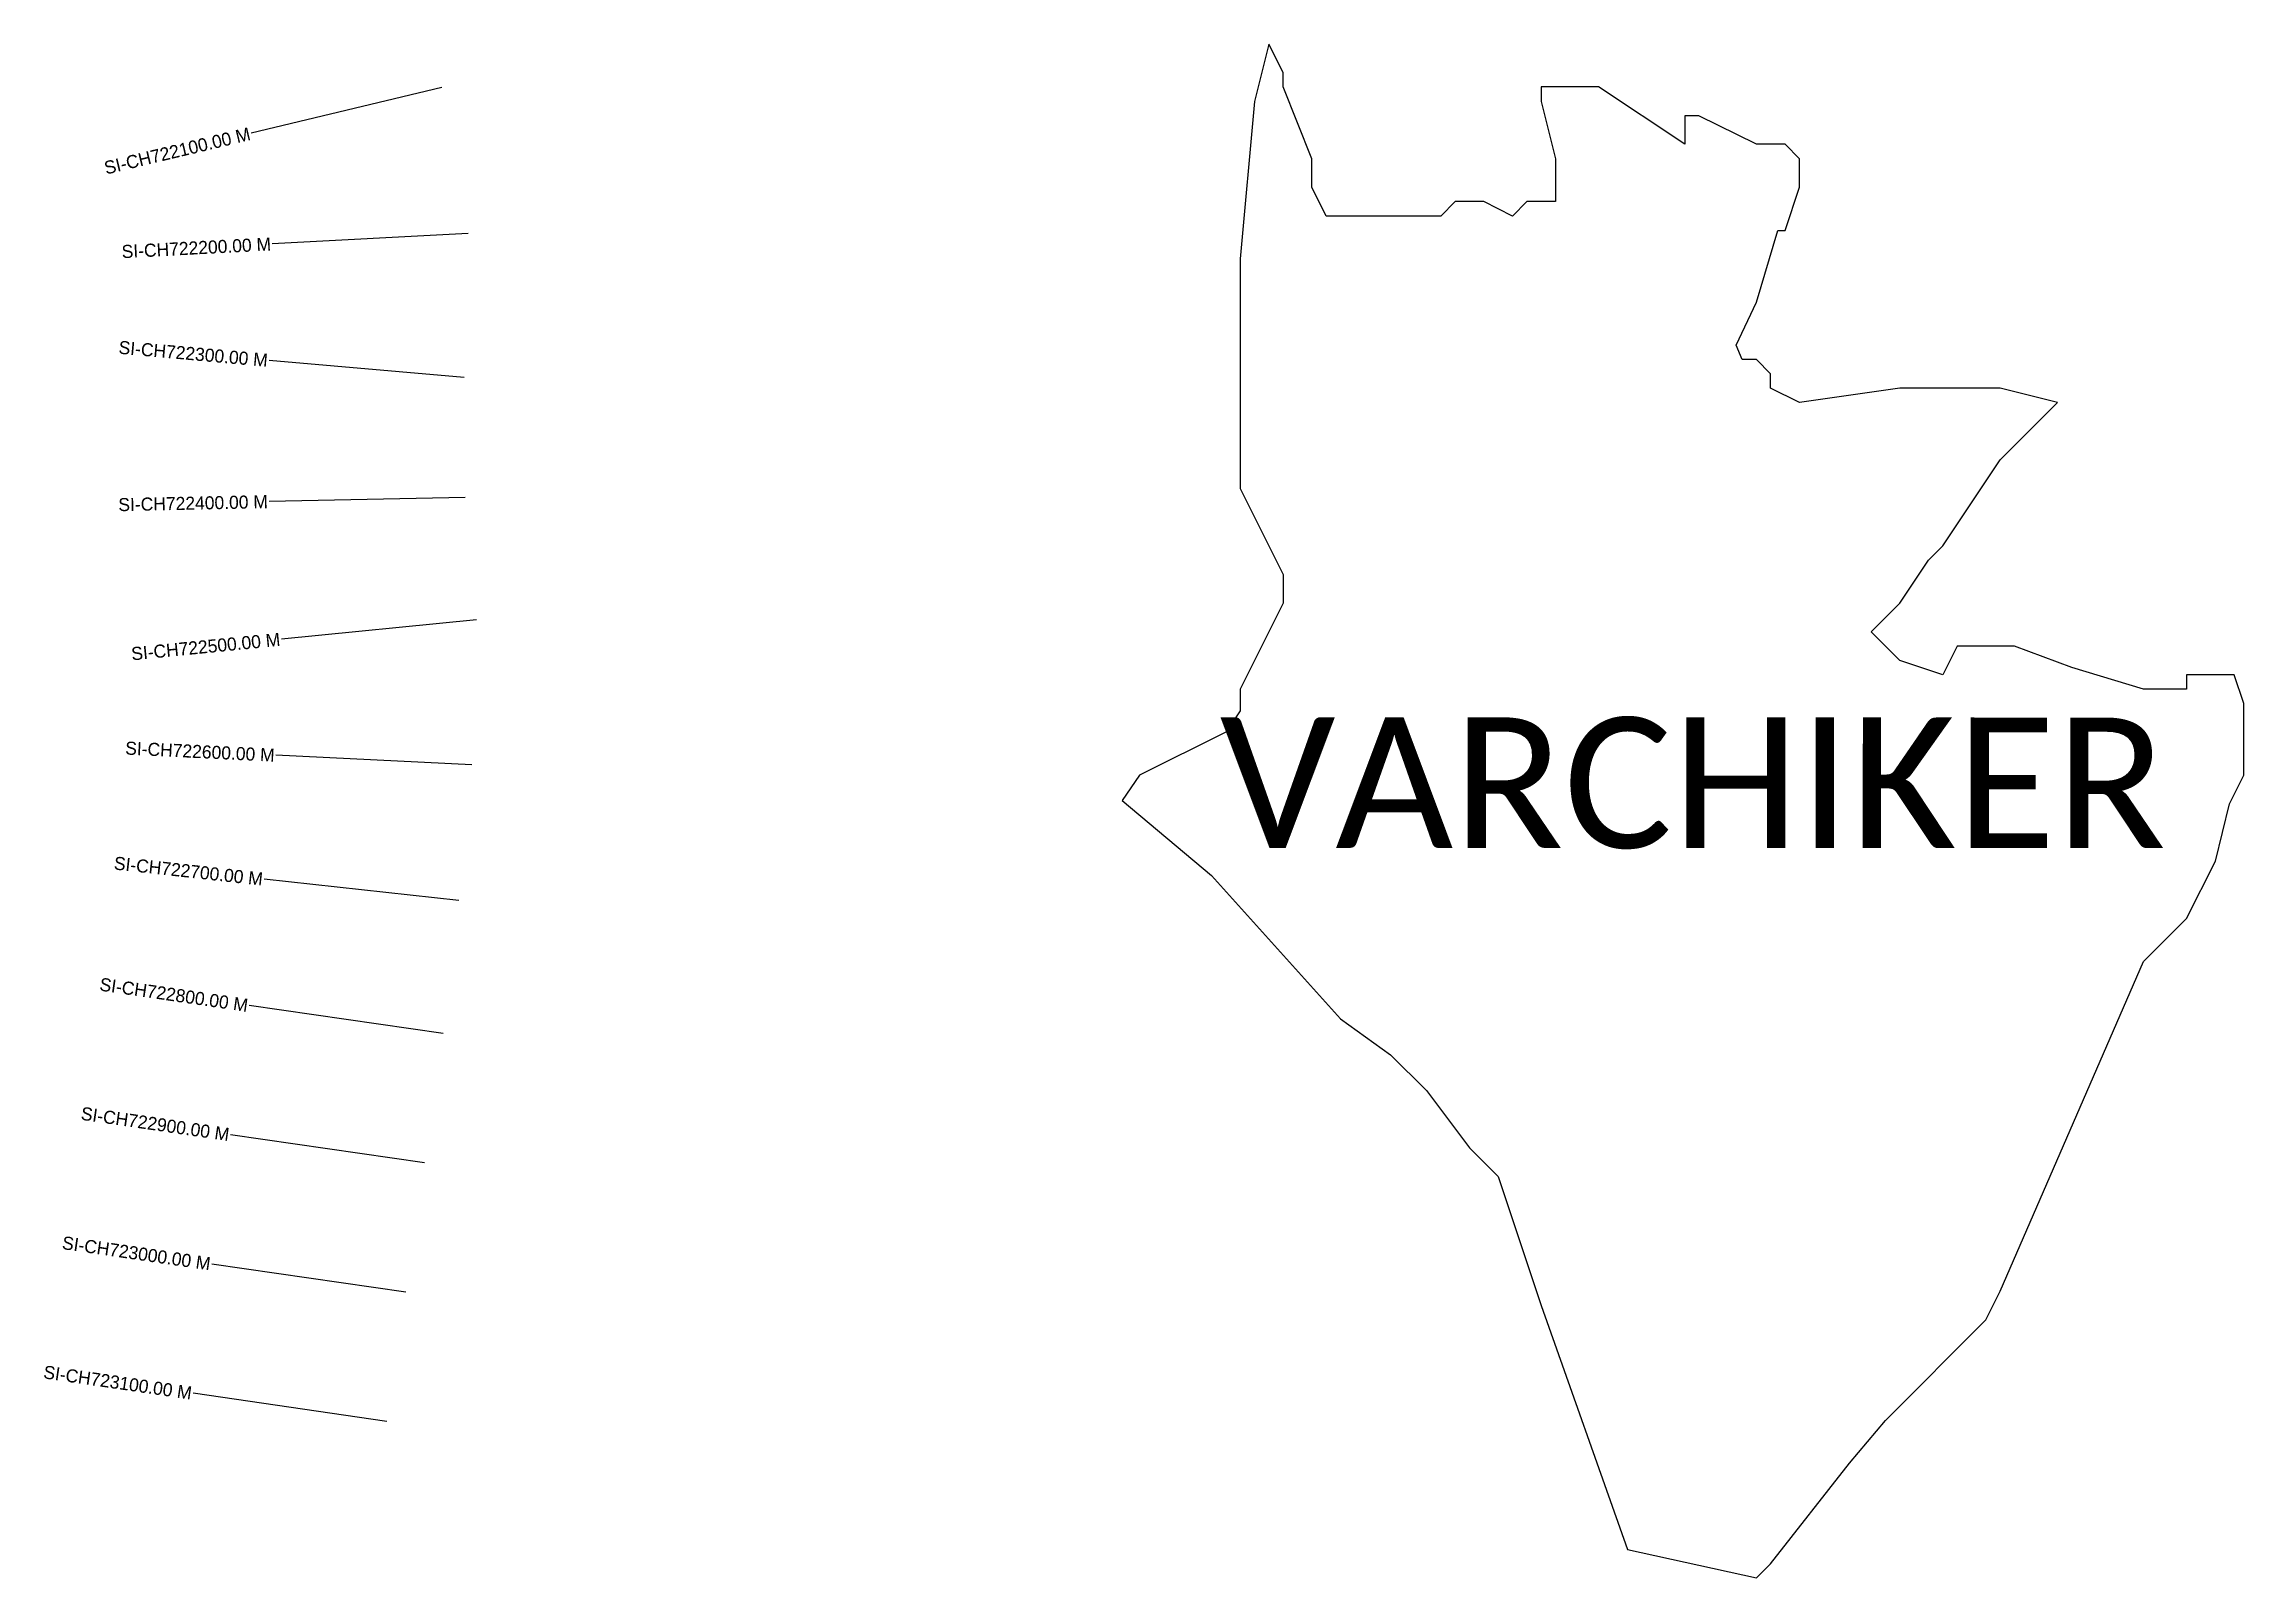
# Model space of a CAD drawing. Header units: metres. Extents: x 356592 to 358276, y 1742099 to 1743274.
import ezdxf
from ezdxf.enums import TextEntityAlignment as Align

# ---------------------------------------------------------------- set-up
doc = ezdxf.new("R2010")
doc.units = ezdxf.units.M
for name, color, linetype in [('CS', 134, 'Continuous'), ('CSMark', 6, 'Continuous'), ('VILLAGE BOUNDRY', 10, 'Continuous'), ('VILLAGE NAME', 250, 'Continuous')]:
    doc.layers.add(name, color=color, linetype=linetype)

msp = doc.modelspace()

# ---------------------------------------------------------------- linework, layer by layer
at = {"layer": 'CS'}
for p, q in [((356896.4, 1743240.2), (356750.5, 1743205.3)), ((356916.4, 1743128.4), (356766.6, 1743120.6)), ((356913.5, 1743018.2), (356764.1, 1743031.3)), ((356914.1, 1742926.3), (356764.2, 1742923.2)), ((356922.9, 1742832.6), (356773.6, 1742817.9)), ((356919.3, 1742721.7), (356769.4, 1742729)), ((356909.5, 1742617.7), (356760.3, 1742634)), ((356897.4, 1742515.8), (356748.9, 1742537.3)), ((356883, 1742416.8), (356734.6, 1742438.3)), ((356868.7, 1742317.9), (356720.2, 1742339.4)), ((356854.3, 1742218.9), (356705.9, 1742240.4))]:
    msp.add_line(p, q, dxfattribs=at)
at = {"layer": 'VILLAGE BOUNDRY'}
msp.add_lwpolyline([(358199, 1742571), (358231.9, 1742604), (358253.9, 1742647.9), (358264.8, 1742691.8), (358275.8, 1742713.7), (358275.8, 1742768.6), (358268.2, 1742790.6), (358231.9, 1742790.6), (358231.9, 1742779.6), (358199, 1742779.6), (358144.1, 1742796.1), (358100.2, 1742812.6), (358056.3, 1742812.6), (358045.3, 1742790.6), (358012.3, 1742801.6), (357990.4, 1742823.5), (358012.3, 1742845.5), (358034.3, 1742878.4), (358045.3, 1742889.4), (358089.2, 1742955.3), (358122.1, 1742988.2), (358133.1, 1742999.2), (358089.2, 1743010.1), (358012.3, 1743010.1), (357935.5, 1742999.2), (357913.5, 1743010.1), (357913.5, 1743021.1), (357902.6, 1743032.1), (357891.6, 1743032.1), (357887.2, 1743043.1), (357902.6, 1743076), (357919, 1743130.9), (357924.5, 1743130.9), (357935.5, 1743163.9), (357935.5, 1743185.8), (357924.5, 1743196.8), (357902.6, 1743196.8), (357858.6, 1743218.7), (357847.7, 1743218.7), (357847.7, 1743196.8), (357781.8, 1743240.7), (357737.9, 1743240.7), (357737.9, 1743229.7), (357748.9, 1743185.8), (357748.9, 1743152.9), (357726.9, 1743152.9), (357716, 1743141.9), (357694, 1743152.9), (357672, 1743152.9), (357661.1, 1743141.9), (357595.2, 1743141.9), (357573.2, 1743141.9), (357562.2, 1743163.9), (357562.2, 1743185.8), (357540.3, 1743240.7), (357540.3, 1743251.7), (357529.3, 1743273.6), (357518.3, 1743229.7), (357507.4, 1743109), (357507.4, 1742933.3), (357529.3, 1742889.4), (357540.3, 1742867.4), (357540.3, 1742845.5), (357507.4, 1742779.6), (357507.4, 1742763.1), (357496.4, 1742746.7), (357430.5, 1742713.7), (357417, 1742694.4), (357485.4, 1742636.9), (357584.2, 1742527.1), (357622.6, 1742499.7), (357650.1, 1742472.2), (357683, 1742428.3), (357705, 1742406.4), (357737.9, 1742307.6), (357803.8, 1742120.9), (357902.6, 1742099), (357913.5, 1742109.9), (357973.9, 1742186.8), (358001.4, 1742219.7), (358078.2, 1742296.6), (358089.2, 1742318.5)], close=True, dxfattribs=at)

# ---------------------------------------------------------------- texts
at = {"layer": 'CSMark'}
for s, rotation, p in [('SI-CH722100.00 M', 13.4564, (356749.5, 1743205.1)), ('SI-CH722200.00 M', 2.967, (356765.6, 1743120.5)), ('SI-CH722300.00 M', 354.9663, (356763.1, 1743031.4)), ('SI-CH722400.00 M', 1.1766, (356763.2, 1742923.2)), ('SI-CH722500.00 M', 5.6328, (356772.6, 1742817.8)), ('SI-CH722600.00 M', 357.2179, (356768.4, 1742729)), ('SI-CH722700.00 M', 353.7515, (356759.3, 1742634.1)), ('SI-CH722800.00 M', 351.7575, (356747.9, 1742537.4)), ('SI-CH722900.00 M', 351.7575, (356733.6, 1742438.5)), ('SI-CH723000.00 M', 351.7575, (356719.2, 1742339.5)), ('SI-CH723100.00 M', 351.7575, (356704.9, 1742240.5))]:
    msp.add_text(s, height=10, rotation=rotation, dxfattribs=at).set_placement(p, align=Align.MIDDLE_RIGHT)
at = {"layer": 'VILLAGE NAME', "insert": (357491.9, 1742758.1), "char_height": 100, "attachment_point": 1, "rotation": 359.9793}
msp.add_mtext_dynamic_manual_height_columns('{\\fCalibri|b0|i0|c0|p34;VARCHIKER}', width=1418, gutter_width=718.5, heights=[0], dxfattribs=at)

doc.saveas('drawing.dxf')
